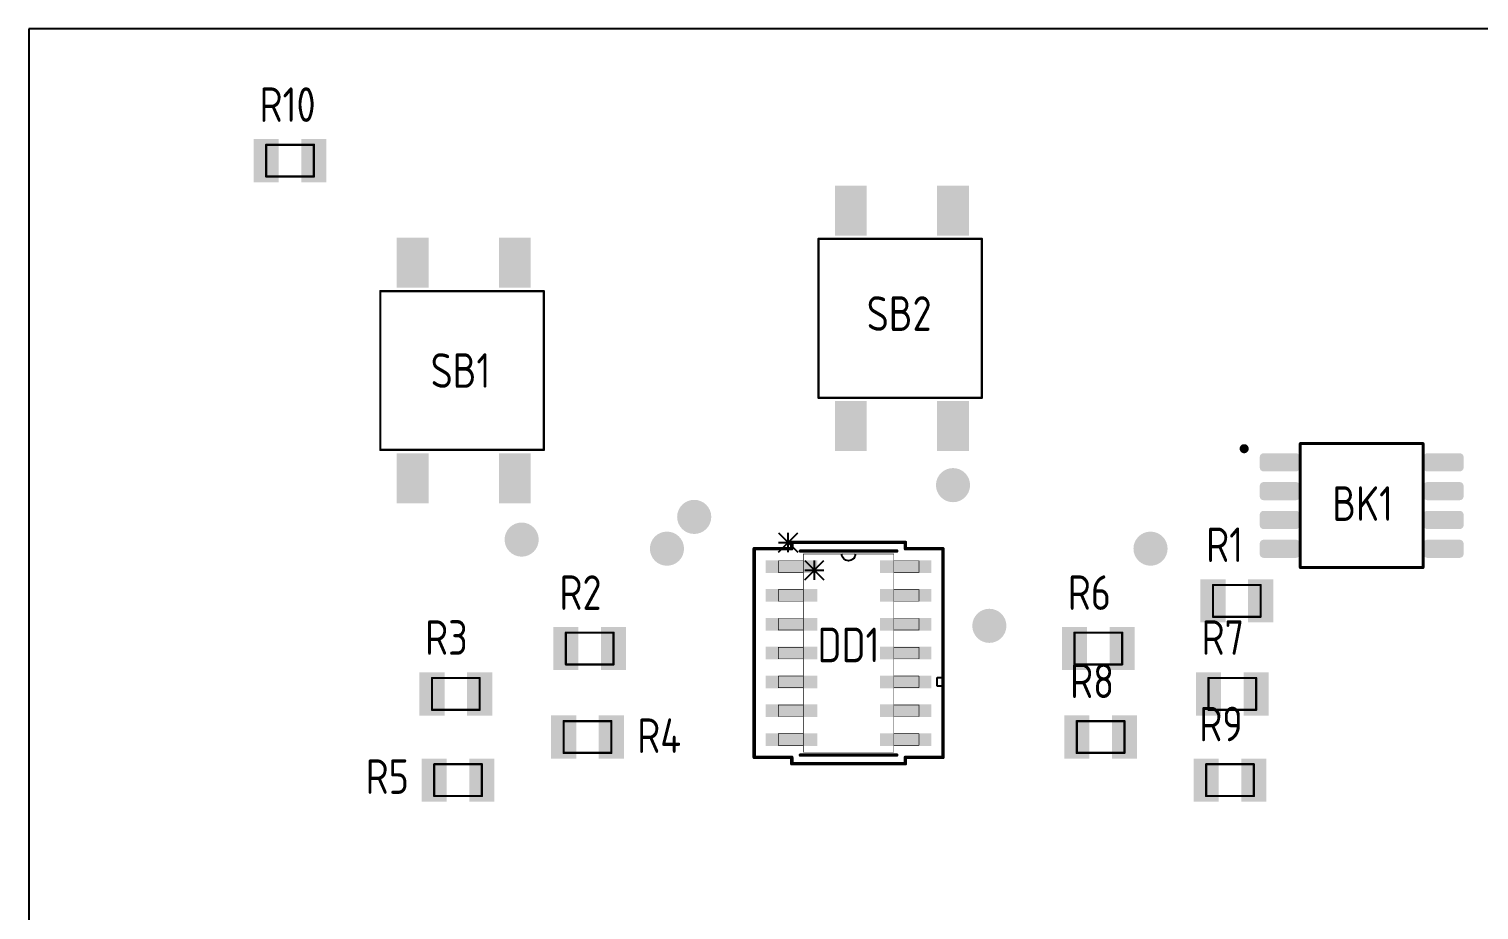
# Model space of a CAD drawing. Header units: millimetres. Extents: x 24 to 181, y 24 to 222.
# Drawn here: x 25 to 88.9, y 62.5 to 101.3 of the extents above; entities that cross this region are included whole.
import ezdxf

# ---------------------------------------------------------------- set-up
doc = ezdxf.new("R2010")
doc.units = ezdxf.units.MM
for name, color, linetype in [('Mechanical15', 56, 'Continuous'), ('Mechanical2', 216, 'Continuous'), ('MultiLayer', 9, 'Continuous'), ('TopOverlay', 2, 'Continuous'), ('TopPaste', 8, 'Continuous'), ('TopSolder', 216, 'Continuous')]:
    doc.layers.add(name, color=color, linetype=linetype)
doc.styles.get("Standard").update_dxf_attribs({"font": '', "oblique": 15})
doc.styles.get('Standard').set_extended_font_data('GOST type A')

msp = doc.modelspace()

# ---------------------------------------------------------------- hatches: boundary and pattern name
at = {"layer": 'TopPaste'}
for points in [[(35, 96.35), (35.9, 96.35), (35.9, 94.65), (35, 94.65)], [(37.1, 96.35), (38, 96.35), (38, 94.65), (37.1, 94.65)], [(60.6, 92.3), (60.6, 94.3), (61.8, 94.3), (61.8, 92.3)], [(65.1, 92.3), (65.1, 94.3), (66.3, 94.3), (66.3, 92.3)], [(41.3, 90), (41.3, 92), (42.5, 92), (42.5, 90)], [(45.8, 90), (45.8, 92), (47, 92), (47, 90)], [(60.6, 82.8), (60.6, 84.8), (61.8, 84.8), (61.8, 82.8)], [(65.1, 82.8), (65.1, 84.8), (66.3, 84.8), (66.3, 82.8)], [(41.3, 80.5), (41.3, 82.5), (42.5, 82.5), (42.5, 80.5)], [(45.8, 80.5), (45.8, 82.5), (47, 82.5), (47, 80.5)], [(57.451, 77.889), (59.721, 77.889), (59.721, 77.331), (57.451, 77.331)], [(62.479, 77.889), (64.749, 77.889), (64.749, 77.331), (62.479, 77.331)], [(76.7, 76.95), (77.6, 76.95), (77.6, 75.25), (76.7, 75.25)], [(78.8, 76.95), (79.7, 76.95), (79.7, 75.25), (78.8, 75.25)], [(57.451, 76.619), (59.721, 76.619), (59.721, 76.061), (57.451, 76.061)], [(62.479, 76.619), (64.749, 76.619), (64.749, 76.061), (62.479, 76.061)], [(48.2, 74.85), (49.1, 74.85), (49.1, 73.15), (48.2, 73.15)], [(50.3, 74.85), (51.2, 74.85), (51.2, 73.15), (50.3, 73.15)], [(57.451, 75.349), (59.721, 75.349), (59.721, 74.791), (57.451, 74.791)], [(62.479, 75.349), (64.749, 75.349), (64.749, 74.791), (62.479, 74.791)], [(71.5, 73.15), (70.6, 73.15), (70.6, 74.85), (71.5, 74.85)], [(73.6, 73.15), (72.7, 73.15), (72.7, 74.85), (73.6, 74.85)], [(57.451, 74.079), (59.721, 74.079), (59.721, 73.521), (57.451, 73.521)], [(62.479, 74.079), (64.749, 74.079), (64.749, 73.521), (62.479, 73.521)], [(42.3, 72.85), (43.2, 72.85), (43.2, 71.15), (42.3, 71.15)], [(44.4, 72.85), (45.3, 72.85), (45.3, 71.15), (44.4, 71.15)], [(77.4, 71.15), (76.5, 71.15), (76.5, 72.85), (77.4, 72.85)], [(79.5, 71.15), (78.6, 71.15), (78.6, 72.85), (79.5, 72.85)], [(57.451, 72.809), (59.721, 72.809), (59.721, 72.251), (57.451, 72.251)], [(62.479, 72.809), (64.749, 72.809), (64.749, 72.251), (62.479, 72.251)], [(57.451, 71.539), (59.721, 71.539), (59.721, 70.981), (57.451, 70.981)], [(62.479, 71.539), (64.749, 71.539), (64.749, 70.981), (62.479, 70.981)], [(48.1, 70.95), (49, 70.95), (49, 69.25), (48.1, 69.25)], [(50.2, 70.95), (51.1, 70.95), (51.1, 69.25), (50.2, 69.25)], [(71.6, 69.25), (70.7, 69.25), (70.7, 70.95), (71.6, 70.95)], [(73.7, 69.25), (72.8, 69.25), (72.8, 70.95), (73.7, 70.95)], [(57.451, 70.269), (59.721, 70.269), (59.721, 69.711), (57.451, 69.711)], [(62.479, 70.269), (64.749, 70.269), (64.749, 69.711), (62.479, 69.711)], [(42.4, 69.05), (43.3, 69.05), (43.3, 67.35), (42.4, 67.35)], [(44.5, 69.05), (45.4, 69.05), (45.4, 67.35), (44.5, 67.35)], [(77.3, 67.35), (76.4, 67.35), (76.4, 69.05), (77.3, 69.05)], [(79.4, 67.35), (78.5, 67.35), (78.5, 69.05), (79.4, 69.05)]]:
    msp.add_hatch(color=8, dxfattribs=at).paths.add_polyline_path(points)
h = msp.add_hatch(color=8, dxfattribs=at)
edge = h.paths.add_edge_path()
edge.add_arc((79.385, 82.43), 0.075, 90, 180)
edge.add_line((79.31, 82.43), (79.31, 81.98))
edge.add_arc((79.385, 81.98), 0.075, 180, 270)
edge.add_line((79.385, 81.905), (80.805, 81.905))
edge.add_arc((80.805, 81.98), 0.075, 270, 360)
edge.add_line((80.88, 81.98), (80.88, 82.43))
edge.add_arc((80.805, 82.43), 0.075, 0, 90)
edge.add_line((80.805, 82.505), (79.385, 82.505))
h = msp.add_hatch(color=8, dxfattribs=at)
edge = h.paths.add_edge_path()
edge.add_arc((86.595, 82.43), 0.075, 90, 180)
edge.add_line((86.52, 82.43), (86.52, 81.98))
edge.add_arc((86.595, 81.98), 0.075, 180, 270)
edge.add_line((86.595, 81.905), (88.015, 81.905))
edge.add_arc((88.015, 81.98), 0.075, 270, 360)
edge.add_line((88.09, 81.98), (88.09, 82.43))
edge.add_arc((88.015, 82.43), 0.075, 0, 90)
edge.add_line((88.015, 82.505), (86.595, 82.505))
h = msp.add_hatch(color=8, dxfattribs=at)
edge = h.paths.add_edge_path()
edge.add_arc((79.385, 81.16), 0.075, 90, 180)
edge.add_line((79.31, 81.16), (79.31, 80.71))
edge.add_arc((79.385, 80.71), 0.075, 180, 270)
edge.add_line((79.385, 80.635), (80.805, 80.635))
edge.add_arc((80.805, 80.71), 0.075, 270, 360)
edge.add_line((80.88, 80.71), (80.88, 81.16))
edge.add_arc((80.805, 81.16), 0.075, 0, 90)
edge.add_line((80.805, 81.235), (79.385, 81.235))
h = msp.add_hatch(color=8, dxfattribs=at)
edge = h.paths.add_edge_path()
edge.add_arc((86.595, 81.16), 0.075, 90, 180)
edge.add_line((86.52, 81.16), (86.52, 80.71))
edge.add_arc((86.595, 80.71), 0.075, 180, 270)
edge.add_line((86.595, 80.635), (88.015, 80.635))
edge.add_arc((88.015, 80.71), 0.075, 270, 360)
edge.add_line((88.09, 80.71), (88.09, 81.16))
edge.add_arc((88.015, 81.16), 0.075, 0, 90)
edge.add_line((88.015, 81.235), (86.595, 81.235))
h = msp.add_hatch(color=8, dxfattribs=at)
edge = h.paths.add_edge_path()
edge.add_arc((79.385, 79.89), 0.075, 90, 180)
edge.add_line((79.31, 79.89), (79.31, 79.44))
edge.add_arc((79.385, 79.44), 0.075, 180, 270)
edge.add_line((79.385, 79.365), (80.805, 79.365))
edge.add_arc((80.805, 79.44), 0.075, 270, 360)
edge.add_line((80.88, 79.44), (80.88, 79.89))
edge.add_arc((80.805, 79.89), 0.075, 0, 90)
edge.add_line((80.805, 79.965), (79.385, 79.965))
h = msp.add_hatch(color=8, dxfattribs=at)
edge = h.paths.add_edge_path()
edge.add_arc((86.595, 79.89), 0.075, 90, 180)
edge.add_line((86.52, 79.89), (86.52, 79.44))
edge.add_arc((86.595, 79.44), 0.075, 180, 270)
edge.add_line((86.595, 79.365), (88.015, 79.365))
edge.add_arc((88.015, 79.44), 0.075, 270, 360)
edge.add_line((88.09, 79.44), (88.09, 79.89))
edge.add_arc((88.015, 79.89), 0.075, 0, 90)
edge.add_line((88.015, 79.965), (86.595, 79.965))
h = msp.add_hatch(color=8, dxfattribs=at)
edge = h.paths.add_edge_path()
edge.add_arc((79.385, 78.62), 0.075, 90, 180)
edge.add_line((79.31, 78.62), (79.31, 78.17))
edge.add_arc((79.385, 78.17), 0.075, 180, 270)
edge.add_line((79.385, 78.095), (80.805, 78.095))
edge.add_arc((80.805, 78.17), 0.075, 270, 360)
edge.add_line((80.88, 78.17), (80.88, 78.62))
edge.add_arc((80.805, 78.62), 0.075, 0, 90)
edge.add_line((80.805, 78.695), (79.385, 78.695))
h = msp.add_hatch(color=8, dxfattribs=at)
edge = h.paths.add_edge_path()
edge.add_arc((86.595, 78.62), 0.075, 90, 180)
edge.add_line((86.52, 78.62), (86.52, 78.17))
edge.add_arc((86.595, 78.17), 0.075, 180, 270)
edge.add_line((86.595, 78.095), (88.015, 78.095))
edge.add_arc((88.015, 78.17), 0.075, 270, 360)
edge.add_line((88.09, 78.17), (88.09, 78.62))
edge.add_arc((88.015, 78.62), 0.075, 0, 90)
edge.add_line((88.015, 78.695), (86.595, 78.695))
at = {"layer": 'TopSolder'}
for points in [[(34.898, 96.452), (36.002, 96.452), (36.002, 94.548), (34.898, 94.548)], [(36.998, 96.452), (38.102, 96.452), (38.102, 94.548), (36.998, 94.548)], [(60.498, 92.198), (60.498, 94.402), (61.902, 94.402), (61.902, 92.198)], [(64.998, 92.198), (64.998, 94.402), (66.402, 94.402), (66.402, 92.198)], [(41.198, 89.898), (41.198, 92.102), (42.602, 92.102), (42.602, 89.898)], [(45.698, 89.898), (45.698, 92.102), (47.102, 92.102), (47.102, 89.898)], [(60.498, 82.698), (60.498, 84.902), (61.902, 84.902), (61.902, 82.698)], [(64.998, 82.698), (64.998, 84.902), (66.402, 84.902), (66.402, 82.698)], [(41.198, 80.398), (41.198, 82.602), (42.602, 82.602), (42.602, 80.398)], [(45.698, 80.398), (45.698, 82.602), (47.102, 82.602), (47.102, 80.398)], [(57.451, 77.889), (59.721, 77.889), (59.721, 77.331), (57.451, 77.331)], [(62.479, 77.889), (64.749, 77.889), (64.749, 77.331), (62.479, 77.331)], [(76.598, 77.052), (77.702, 77.052), (77.702, 75.148), (76.598, 75.148)], [(78.698, 77.052), (79.802, 77.052), (79.802, 75.148), (78.698, 75.148)], [(57.451, 76.619), (59.721, 76.619), (59.721, 76.061), (57.451, 76.061)], [(62.479, 76.619), (64.749, 76.619), (64.749, 76.061), (62.479, 76.061)], [(48.098, 74.952), (49.202, 74.952), (49.202, 73.048), (48.098, 73.048)], [(50.198, 74.952), (51.302, 74.952), (51.302, 73.048), (50.198, 73.048)], [(57.451, 75.349), (59.721, 75.349), (59.721, 74.791), (57.451, 74.791)], [(62.479, 75.349), (64.749, 75.349), (64.749, 74.791), (62.479, 74.791)], [(71.602, 73.048), (70.498, 73.048), (70.498, 74.952), (71.602, 74.952)], [(73.702, 73.048), (72.598, 73.048), (72.598, 74.952), (73.702, 74.952)], [(57.451, 74.079), (59.721, 74.079), (59.721, 73.521), (57.451, 73.521)], [(62.479, 74.079), (64.749, 74.079), (64.749, 73.521), (62.479, 73.521)], [(42.198, 72.952), (43.302, 72.952), (43.302, 71.048), (42.198, 71.048)], [(44.298, 72.952), (45.402, 72.952), (45.402, 71.048), (44.298, 71.048)], [(77.502, 71.048), (76.398, 71.048), (76.398, 72.952), (77.502, 72.952)], [(79.602, 71.048), (78.498, 71.048), (78.498, 72.952), (79.602, 72.952)], [(57.451, 72.809), (59.721, 72.809), (59.721, 72.251), (57.451, 72.251)], [(62.479, 72.809), (64.749, 72.809), (64.749, 72.251), (62.479, 72.251)], [(57.451, 71.539), (59.721, 71.539), (59.721, 70.981), (57.451, 70.981)], [(62.479, 71.539), (64.749, 71.539), (64.749, 70.981), (62.479, 70.981)], [(47.998, 71.052), (49.102, 71.052), (49.102, 69.148), (47.998, 69.148)], [(50.098, 71.052), (51.202, 71.052), (51.202, 69.148), (50.098, 69.148)], [(71.702, 69.148), (70.598, 69.148), (70.598, 71.052), (71.702, 71.052)], [(73.802, 69.148), (72.698, 69.148), (72.698, 71.052), (73.802, 71.052)], [(57.451, 70.269), (59.721, 70.269), (59.721, 69.711), (57.451, 69.711)], [(62.479, 70.269), (64.749, 70.269), (64.749, 69.711), (62.479, 69.711)], [(42.298, 69.152), (43.402, 69.152), (43.402, 67.248), (42.298, 67.248)], [(44.398, 69.152), (45.502, 69.152), (45.502, 67.248), (44.398, 67.248)], [(77.402, 67.248), (76.298, 67.248), (76.298, 69.152), (77.402, 69.152)], [(79.502, 67.248), (78.398, 67.248), (78.398, 69.152), (79.502, 69.152)]]:
    msp.add_hatch(color=216, dxfattribs=at).paths.add_polyline_path(points)
h = msp.add_hatch(color=216, dxfattribs=at)
edge = h.paths.add_edge_path()
edge.add_arc((79.385, 82.43), 0.177, 90, 180)
edge.add_line((79.208, 82.43), (79.208, 81.98))
edge.add_arc((79.385, 81.98), 0.177, 180, 270)
edge.add_line((79.385, 81.803), (80.805, 81.803))
edge.add_arc((80.805, 81.98), 0.177, 270, 360)
edge.add_line((80.982, 81.98), (80.982, 82.43))
edge.add_arc((80.805, 82.43), 0.177, 0, 90)
edge.add_line((80.805, 82.607), (79.385, 82.607))
h = msp.add_hatch(color=216, dxfattribs=at)
edge = h.paths.add_edge_path()
edge.add_arc((86.595, 82.43), 0.177, 90, 180)
edge.add_line((86.418, 82.43), (86.418, 81.98))
edge.add_arc((86.595, 81.98), 0.177, 180, 270)
edge.add_line((86.595, 81.803), (88.015, 81.803))
edge.add_arc((88.015, 81.98), 0.177, 270, 360)
edge.add_line((88.192, 81.98), (88.192, 82.43))
edge.add_arc((88.015, 82.43), 0.177, 0, 90)
edge.add_line((88.015, 82.607), (86.595, 82.607))
h = msp.add_hatch(color=216, dxfattribs=at)
edge = h.paths.add_edge_path()
edge.add_arc((65.7, 81.2), 0.752, 0, 360)
h = msp.add_hatch(color=216, dxfattribs=at)
edge = h.paths.add_edge_path()
edge.add_arc((79.385, 81.16), 0.177, 90, 180)
edge.add_line((79.208, 81.16), (79.208, 80.71))
edge.add_arc((79.385, 80.71), 0.177, 180, 270)
edge.add_line((79.385, 80.533), (80.805, 80.533))
edge.add_arc((80.805, 80.71), 0.177, 270, 360)
edge.add_line((80.982, 80.71), (80.982, 81.16))
edge.add_arc((80.805, 81.16), 0.177, 0, 90)
edge.add_line((80.805, 81.337), (79.385, 81.337))
h = msp.add_hatch(color=216, dxfattribs=at)
edge = h.paths.add_edge_path()
edge.add_arc((86.595, 81.16), 0.177, 90, 180)
edge.add_line((86.418, 81.16), (86.418, 80.71))
edge.add_arc((86.595, 80.71), 0.177, 180, 270)
edge.add_line((86.595, 80.533), (88.015, 80.533))
edge.add_arc((88.015, 80.71), 0.177, 270, 360)
edge.add_line((88.192, 80.71), (88.192, 81.16))
edge.add_arc((88.015, 81.16), 0.177, 0, 90)
edge.add_line((88.015, 81.337), (86.595, 81.337))
h = msp.add_hatch(color=216, dxfattribs=at)
edge = h.paths.add_edge_path()
edge.add_arc((54.3, 79.8), 0.752, 0, 360)
h = msp.add_hatch(color=216, dxfattribs=at)
edge = h.paths.add_edge_path()
edge.add_arc((79.385, 79.89), 0.177, 90, 180)
edge.add_line((79.208, 79.89), (79.208, 79.44))
edge.add_arc((79.385, 79.44), 0.177, 180, 270)
edge.add_line((79.385, 79.263), (80.805, 79.263))
edge.add_arc((80.805, 79.44), 0.177, 270, 360)
edge.add_line((80.982, 79.44), (80.982, 79.89))
edge.add_arc((80.805, 79.89), 0.177, 0, 90)
edge.add_line((80.805, 80.067), (79.385, 80.067))
h = msp.add_hatch(color=216, dxfattribs=at)
edge = h.paths.add_edge_path()
edge.add_arc((86.595, 79.89), 0.177, 90, 180)
edge.add_line((86.418, 79.89), (86.418, 79.44))
edge.add_arc((86.595, 79.44), 0.177, 180, 270)
edge.add_line((86.595, 79.263), (88.015, 79.263))
edge.add_arc((88.015, 79.44), 0.177, 270, 360)
edge.add_line((88.192, 79.44), (88.192, 79.89))
edge.add_arc((88.015, 79.89), 0.177, 0, 90)
edge.add_line((88.015, 80.067), (86.595, 80.067))
h = msp.add_hatch(color=216, dxfattribs=at)
edge = h.paths.add_edge_path()
edge.add_arc((46.7, 78.8), 0.752, 0, 360)
h = msp.add_hatch(color=216, dxfattribs=at)
edge = h.paths.add_edge_path()
edge.add_arc((53.1, 78.4), 0.752, 0, 360)
h = msp.add_hatch(color=216, dxfattribs=at)
edge = h.paths.add_edge_path()
edge.add_arc((74.4, 78.4), 0.752, 0, 360)
h = msp.add_hatch(color=216, dxfattribs=at)
edge = h.paths.add_edge_path()
edge.add_arc((79.385, 78.62), 0.177, 90, 180)
edge.add_line((79.208, 78.62), (79.208, 78.17))
edge.add_arc((79.385, 78.17), 0.177, 180, 270)
edge.add_line((79.385, 77.993), (80.805, 77.993))
edge.add_arc((80.805, 78.17), 0.177, 270, 360)
edge.add_line((80.982, 78.17), (80.982, 78.62))
edge.add_arc((80.805, 78.62), 0.177, 0, 90)
edge.add_line((80.805, 78.797), (79.385, 78.797))
h = msp.add_hatch(color=216, dxfattribs=at)
edge = h.paths.add_edge_path()
edge.add_arc((86.595, 78.62), 0.177, 90, 180)
edge.add_line((86.418, 78.62), (86.418, 78.17))
edge.add_arc((86.595, 78.17), 0.177, 180, 270)
edge.add_line((86.595, 77.993), (88.015, 77.993))
edge.add_arc((88.015, 78.17), 0.177, 270, 360)
edge.add_line((88.192, 78.17), (88.192, 78.62))
edge.add_arc((88.015, 78.62), 0.177, 0, 90)
edge.add_line((88.015, 78.797), (86.595, 78.797))
h = msp.add_hatch(color=216, dxfattribs=at)
edge = h.paths.add_edge_path()
edge.add_arc((67.3, 75), 0.752, 0, 360)

# ---------------------------------------------------------------- linework, layer by layer
at = {"layer": 'Mechanical15'}
for p, q in [((58.598, 78.397), (58.598, 78.677)), ((58.598, 78.677), (63.602, 78.677)), ((63.602, 78.677), (63.602, 78.397)), ((56.943, 69.203), (56.943, 78.397)), ((56.943, 78.397), (58.598, 78.397)), ((63.602, 78.397), (65.257, 78.397)), ((65.257, 78.397), (65.257, 69.203)), ((58.598, 69.203), (56.943, 69.203)), ((58.598, 68.923), (58.598, 69.203)), ((65.257, 69.203), (63.602, 69.203)), ((63.602, 69.203), (63.602, 68.923)), ((63.602, 68.923), (58.598, 68.923))]:
    msp.add_line(p, q, dxfattribs=at)
at = {"layer": 'Mechanical15', "const_width": 0.152}
for points in [[(58.598, 78.677), (63.602, 78.677)], [(58.598, 78.397), (58.598, 78.677)], [(63.602, 78.397), (63.602, 78.677)], [(56.943, 78.397), (58.598, 78.397)], [(56.943, 69.203), (56.943, 78.397)], [(63.602, 78.397), (65.257, 78.397)], [(65.257, 69.203), (65.257, 78.397)], [(56.943, 69.203), (58.598, 69.203)], [(58.598, 68.923), (58.598, 69.203)], [(58.598, 68.923), (63.602, 68.923)], [(63.602, 68.923), (63.602, 69.203)], [(63.602, 69.203), (65.257, 69.203)]]:
    msp.add_lwpolyline(points, dxfattribs=at)
at = {"layer": 'Mechanical15', "const_width": 0.0762}
for points in [[(58.56, 78.677, 1), (58.636, 78.677, 1)], [(58.56, 78.677, 1), (58.636, 78.677, 1)], [(63.564, 78.677, 1), (63.64, 78.677, 1)], [(63.564, 78.677, 1), (63.64, 78.677, 1)], [(56.905, 78.397, 1), (56.981, 78.397, 1)], [(56.905, 78.397, 1), (56.981, 78.397, 1)], [(58.56, 78.397, 1), (58.636, 78.397, 1)], [(58.56, 78.397, 1), (58.636, 78.397, 1)], [(63.564, 78.397, 1), (63.64, 78.397, 1)], [(63.564, 78.397, 1), (63.64, 78.397, 1)], [(65.219, 78.397, 1), (65.295, 78.397, 1)], [(65.219, 78.397, 1), (65.295, 78.397, 1)], [(56.905, 69.203, 1), (56.981, 69.203, 1)], [(56.905, 69.203, 1), (56.981, 69.203, 1)], [(58.56, 69.203, 1), (58.636, 69.203, 1)], [(58.56, 69.203, 1), (58.636, 69.203, 1)], [(58.56, 68.923, 1), (58.636, 68.923, 1)], [(58.56, 68.923, 1), (58.636, 68.923, 1)], [(63.564, 69.203, 1), (63.64, 69.203, 1)], [(63.564, 69.203, 1), (63.64, 69.203, 1)], [(63.564, 68.923, 1), (63.64, 68.923, 1)], [(63.564, 68.923, 1), (63.64, 68.923, 1)], [(65.219, 69.203, 1), (65.295, 69.203, 1)], [(65.219, 69.203, 1), (65.295, 69.203, 1)]]:
    msp.add_lwpolyline(points, format="xyb", close=True, dxfattribs=at)
at = {"layer": 'Mechanical2'}
for p, q in [((59.17, 77.881), (60.016, 77.034)), ((59.17, 77.034), (60.016, 77.881)), ((59.17, 77.457), (60.016, 77.457)), ((59.593, 77.034), (59.593, 77.881))]:
    msp.add_line(p, q, dxfattribs=at)
for points, const_width in [([(35.45, 94.8), (35.45, 96.2)], 0.1), ([(35.45, 96.2), (37.55, 96.2)], 0.1), ([(37.55, 94.8), (37.55, 96.2)], 0.1), ([(35.45, 94.8), (37.55, 94.8)], 0.1), ([(59.775, 85.35), (59.775, 92.05)], 0.1), ([(59.775, 92.05), (66.975, 92.05)], 0.1), ([(66.975, 85.05), (66.975, 92.05)], 0.1), ([(40.475, 83.05), (40.475, 89.75)], 0.1), ([(40.475, 89.75), (47.675, 89.75)], 0.1), ([(47.675, 82.75), (47.675, 89.75)], 0.1), ([(59.775, 85.05), (59.775, 85.35)], 0.1), ([(59.775, 85.05), (66.975, 85.05)], 0.1), ([(40.475, 82.75), (40.475, 83.05)], 0.1), ([(80.995, 77.57), (80.995, 83.03)], 0.127), ([(80.995, 83.03), (86.405, 83.03)], 0.127), ([(86.405, 77.57), (86.405, 83.03)], 0.127), ([(40.475, 82.75), (47.675, 82.75)], 0.1), ([(59.106, 78.169), (63.094, 78.169)], 0.0254), ([(59.106, 69.431), (59.106, 78.169)], 0.0254), ([(63.094, 69.431), (63.094, 78.169)], 0.0254), ([(58.001, 77.864), (59.106, 77.864)], 0.0254), ([(58.001, 77.356), (58.001, 77.864)], 0.0254), ([(58.001, 77.356), (59.106, 77.356)], 0.0254), ([(59.106, 77.356), (59.106, 77.864)], 0.0254), ([(63.094, 77.864), (64.199, 77.864)], 0.0254), ([(63.094, 77.356), (63.094, 77.864)], 0.0254), ([(63.094, 77.356), (64.199, 77.356)], 0.0254), ([(64.199, 77.356), (64.199, 77.864)], 0.0254), ([(80.995, 77.57), (86.405, 77.57)], 0.127), ([(77.15, 75.4), (77.15, 76.8)], 0.1), ([(77.15, 76.8), (79.25, 76.8)], 0.1), ([(79.25, 75.4), (79.25, 76.8)], 0.1), ([(58.001, 76.594), (59.106, 76.594)], 0.0254), ([(58.001, 76.086), (58.001, 76.594)], 0.0254), ([(58.001, 76.086), (59.106, 76.086)], 0.0254), ([(59.106, 76.086), (59.106, 76.594)], 0.0254), ([(63.094, 76.594), (64.199, 76.594)], 0.0254), ([(63.094, 76.086), (63.094, 76.594)], 0.0254), ([(63.094, 76.086), (64.199, 76.086)], 0.0254), ([(64.199, 76.086), (64.199, 76.594)], 0.0254), ([(77.15, 75.4), (79.25, 75.4)], 0.1), ([(48.65, 73.3), (48.65, 74.7)], 0.1), ([(48.65, 74.7), (50.75, 74.7)], 0.1), ([(50.75, 73.3), (50.75, 74.7)], 0.1), ([(58.001, 75.324), (59.106, 75.324)], 0.0254), ([(58.001, 74.816), (58.001, 75.324)], 0.0254), ([(58.001, 74.816), (59.106, 74.816)], 0.0254), ([(59.106, 74.816), (59.106, 75.324)], 0.0254), ([(63.094, 75.324), (64.199, 75.324)], 0.0254), ([(63.094, 74.816), (63.094, 75.324)], 0.0254), ([(63.094, 74.816), (64.199, 74.816)], 0.0254), ([(64.199, 74.816), (64.199, 75.324)], 0.0254), ([(71.05, 74.7), (73.15, 74.7)], 0.1), ([(71.05, 73.3), (71.05, 74.7)], 0.1), ([(73.15, 73.3), (73.15, 74.7)], 0.1), ([(58.001, 74.054), (59.106, 74.054)], 0.0254), ([(58.001, 73.546), (58.001, 74.054)], 0.0254), ([(58.001, 73.546), (59.106, 73.546)], 0.0254), ([(59.106, 73.546), (59.106, 74.054)], 0.0254), ([(63.094, 74.054), (64.199, 74.054)], 0.0254), ([(63.094, 73.546), (63.094, 74.054)], 0.0254), ([(63.094, 73.546), (64.199, 73.546)], 0.0254), ([(64.199, 73.546), (64.199, 74.054)], 0.0254), ([(48.65, 73.3), (50.75, 73.3)], 0.1), ([(71.05, 73.3), (73.15, 73.3)], 0.1), ([(42.75, 71.3), (42.75, 72.7)], 0.1), ([(42.75, 72.7), (44.85, 72.7)], 0.1), ([(44.85, 71.3), (44.85, 72.7)], 0.1), ([(58.001, 72.784), (59.106, 72.784)], 0.0254), ([(58.001, 72.276), (58.001, 72.784)], 0.0254), ([(58.001, 72.276), (59.106, 72.276)], 0.0254), ([(59.106, 72.276), (59.106, 72.784)], 0.0254), ([(63.094, 72.784), (64.199, 72.784)], 0.0254), ([(63.094, 72.276), (63.094, 72.784)], 0.0254), ([(63.094, 72.276), (64.199, 72.276)], 0.0254), ([(64.199, 72.276), (64.199, 72.784)], 0.0254), ([(76.95, 72.7), (79.05, 72.7)], 0.1), ([(76.95, 71.3), (76.95, 72.7)], 0.1), ([(79.05, 71.3), (79.05, 72.7)], 0.1), ([(42.75, 71.3), (44.85, 71.3)], 0.1), ([(58.001, 71.514), (59.106, 71.514)], 0.0254), ([(58.001, 71.006), (58.001, 71.514)], 0.0254), ([(58.001, 71.006), (59.106, 71.006)], 0.0254), ([(59.106, 71.006), (59.106, 71.514)], 0.0254), ([(63.094, 71.514), (64.199, 71.514)], 0.0254), ([(63.094, 71.006), (63.094, 71.514)], 0.0254), ([(63.094, 71.006), (64.199, 71.006)], 0.0254), ([(64.199, 71.006), (64.199, 71.514)], 0.0254), ([(76.95, 71.3), (79.05, 71.3)], 0.1), ([(48.55, 69.4), (48.55, 70.8)], 0.1), ([(48.55, 70.8), (50.65, 70.8)], 0.1), ([(50.65, 69.4), (50.65, 70.8)], 0.1), ([(58.001, 70.244), (59.106, 70.244)], 0.0254), ([(58.001, 69.736), (58.001, 70.244)], 0.0254), ([(59.106, 69.736), (59.106, 70.244)], 0.0254), ([(63.094, 70.244), (64.199, 70.244)], 0.0254), ([(63.094, 69.736), (63.094, 70.244)], 0.0254), ([(64.199, 69.736), (64.199, 70.244)], 0.0254), ([(71.15, 70.8), (73.25, 70.8)], 0.1), ([(71.15, 69.4), (71.15, 70.8)], 0.1), ([(73.25, 69.4), (73.25, 70.8)], 0.1), ([(58.001, 69.736), (59.106, 69.736)], 0.0254), ([(63.094, 69.736), (64.199, 69.736)], 0.0254), ([(48.55, 69.4), (50.65, 69.4)], 0.1), ([(59.106, 69.431), (63.094, 69.431)], 0.0254), ([(71.15, 69.4), (73.25, 69.4)], 0.1), ([(42.85, 67.5), (42.85, 68.9)], 0.1), ([(42.85, 68.9), (44.95, 68.9)], 0.1), ([(44.95, 67.5), (44.95, 68.9)], 0.1), ([(76.85, 68.9), (78.95, 68.9)], 0.1), ([(76.85, 67.5), (76.85, 68.9)], 0.1), ([(78.95, 67.5), (78.95, 68.9)], 0.1), ([(42.85, 67.5), (44.95, 67.5)], 0.1), ([(76.85, 67.5), (78.95, 67.5)], 0.1)]:
    msp.add_lwpolyline(points, dxfattribs=dict(at, const_width=const_width))
for points, const_width in [([(35.425, 96.2, 1), (35.475, 96.2, 1)], 0.05), ([(35.425, 96.2, 1), (35.475, 96.2, 1)], 0.05), ([(37.525, 96.2, 1), (37.575, 96.2, 1)], 0.05), ([(37.525, 96.2, 1), (37.575, 96.2, 1)], 0.05), ([(35.425, 94.8, 1), (35.475, 94.8, 1)], 0.05), ([(35.425, 94.8, 1), (35.475, 94.8, 1)], 0.05), ([(37.525, 94.8, 1), (37.575, 94.8, 1)], 0.05), ([(37.525, 94.8, 1), (37.575, 94.8, 1)], 0.05), ([(59.75, 92.05, 1), (59.8, 92.05, 1)], 0.05), ([(59.75, 92.05, 1), (59.8, 92.05, 1)], 0.05), ([(66.95, 92.05, 1), (67, 92.05, 1)], 0.05), ([(66.95, 92.05, 1), (67, 92.05, 1)], 0.05), ([(40.45, 89.75, 1), (40.5, 89.75, 1)], 0.05), ([(40.45, 89.75, 1), (40.5, 89.75, 1)], 0.05), ([(47.65, 89.75, 1), (47.7, 89.75, 1)], 0.05), ([(47.65, 89.75, 1), (47.7, 89.75, 1)], 0.05), ([(59.75, 85.35, 1), (59.8, 85.35, 1)], 0.05), ([(59.75, 85.35, 1), (59.8, 85.35, 1)], 0.05), ([(59.75, 85.05, 1), (59.8, 85.05, 1)], 0.05), ([(59.75, 85.05, 1), (59.8, 85.05, 1)], 0.05), ([(66.95, 85.05, 1), (67, 85.05, 1)], 0.05), ([(66.95, 85.05, 1), (67, 85.05, 1)], 0.05), ([(40.45, 83.05, 1), (40.5, 83.05, 1)], 0.05), ([(40.45, 83.05, 1), (40.5, 83.05, 1)], 0.05), ([(80.963, 83.03, 1), (81.027, 83.03, 1)], 0.0635), ([(80.963, 83.03, 1), (81.027, 83.03, 1)], 0.0635), ([(86.373, 83.03, 1), (86.437, 83.03, 1)], 0.0635), ([(86.373, 83.03, 1), (86.437, 83.03, 1)], 0.0635), ([(40.45, 82.75, 1), (40.5, 82.75, 1)], 0.05), ([(40.45, 82.75, 1), (40.5, 82.75, 1)], 0.05), ([(47.65, 82.75, 1), (47.7, 82.75, 1)], 0.05), ([(47.65, 82.75, 1), (47.7, 82.75, 1)], 0.05), ([(78.625, 82.805, 1), (78.425, 82.805, 1)], 0.2), ([(78.375, 82.805, 1), (78.475, 82.805, 1)], 0.1), ([(78.575, 82.805, 1), (78.675, 82.805, 1)], 0.1), ([(59.1, 78.169, 1), (59.112, 78.169, 1)], 0.0127), ([(59.1, 78.169, 1), (59.112, 78.169, 1)], 0.0127), ([(63.088, 78.169, 1), (63.1, 78.169, 1)], 0.0127), ([(63.088, 78.169, 1), (63.1, 78.169, 1)], 0.0127), ([(57.995, 77.864, 1), (58.008, 77.864, 1)], 0.0127), ([(57.995, 77.864, 1), (58.008, 77.864, 1)], 0.0127), ([(57.995, 77.356, 1), (58.008, 77.356, 1)], 0.0127), ([(57.995, 77.356, 1), (58.008, 77.356, 1)], 0.0127), ([(59.1, 77.864, 1), (59.112, 77.864, 1)], 0.0127), ([(59.1, 77.864, 1), (59.112, 77.864, 1)], 0.0127), ([(59.1, 77.356, 1), (59.112, 77.356, 1)], 0.0127), ([(59.1, 77.356, 1), (59.112, 77.356, 1)], 0.0127), ([(63.088, 77.864, 1), (63.1, 77.864, 1)], 0.0127), ([(63.088, 77.864, 1), (63.1, 77.864, 1)], 0.0127), ([(63.088, 77.356, 1), (63.1, 77.356, 1)], 0.0127), ([(63.088, 77.356, 1), (63.1, 77.356, 1)], 0.0127), ([(64.192, 77.864, 1), (64.205, 77.864, 1)], 0.0127), ([(64.192, 77.864, 1), (64.205, 77.864, 1)], 0.0127), ([(64.192, 77.356, 1), (64.205, 77.356, 1)], 0.0127), ([(64.192, 77.356, 1), (64.205, 77.356, 1)], 0.0127), ([(80.963, 77.57, 1), (81.027, 77.57, 1)], 0.0635), ([(80.963, 77.57, 1), (81.027, 77.57, 1)], 0.0635), ([(86.373, 77.57, 1), (86.437, 77.57, 1)], 0.0635), ([(86.373, 77.57, 1), (86.437, 77.57, 1)], 0.0635), ([(77.125, 76.8, 1), (77.175, 76.8, 1)], 0.05), ([(77.125, 76.8, 1), (77.175, 76.8, 1)], 0.05), ([(79.225, 76.8, 1), (79.275, 76.8, 1)], 0.05), ([(79.225, 76.8, 1), (79.275, 76.8, 1)], 0.05), ([(57.995, 76.594, 1), (58.008, 76.594, 1)], 0.0127), ([(57.995, 76.594, 1), (58.008, 76.594, 1)], 0.0127), ([(57.995, 76.086, 1), (58.008, 76.086, 1)], 0.0127), ([(57.995, 76.086, 1), (58.008, 76.086, 1)], 0.0127), ([(59.1, 76.594, 1), (59.112, 76.594, 1)], 0.0127), ([(59.1, 76.594, 1), (59.112, 76.594, 1)], 0.0127), ([(59.1, 76.086, 1), (59.112, 76.086, 1)], 0.0127), ([(59.1, 76.086, 1), (59.112, 76.086, 1)], 0.0127), ([(63.088, 76.594, 1), (63.1, 76.594, 1)], 0.0127), ([(63.088, 76.594, 1), (63.1, 76.594, 1)], 0.0127), ([(63.088, 76.086, 1), (63.1, 76.086, 1)], 0.0127), ([(63.088, 76.086, 1), (63.1, 76.086, 1)], 0.0127), ([(64.192, 76.594, 1), (64.205, 76.594, 1)], 0.0127), ([(64.192, 76.594, 1), (64.205, 76.594, 1)], 0.0127), ([(64.192, 76.086, 1), (64.205, 76.086, 1)], 0.0127), ([(64.192, 76.086, 1), (64.205, 76.086, 1)], 0.0127), ([(77.125, 75.4, 1), (77.175, 75.4, 1)], 0.05), ([(77.125, 75.4, 1), (77.175, 75.4, 1)], 0.05), ([(79.225, 75.4, 1), (79.275, 75.4, 1)], 0.05), ([(79.225, 75.4, 1), (79.275, 75.4, 1)], 0.05), ([(48.625, 74.7, 1), (48.675, 74.7, 1)], 0.05), ([(48.625, 74.7, 1), (48.675, 74.7, 1)], 0.05), ([(50.725, 74.7, 1), (50.775, 74.7, 1)], 0.05), ([(50.725, 74.7, 1), (50.775, 74.7, 1)], 0.05), ([(57.995, 75.324, 1), (58.008, 75.324, 1)], 0.0127), ([(57.995, 75.324, 1), (58.008, 75.324, 1)], 0.0127), ([(57.995, 74.816, 1), (58.008, 74.816, 1)], 0.0127), ([(57.995, 74.816, 1), (58.008, 74.816, 1)], 0.0127), ([(59.1, 75.324, 1), (59.112, 75.324, 1)], 0.0127), ([(59.1, 75.324, 1), (59.112, 75.324, 1)], 0.0127), ([(59.1, 74.816, 1), (59.112, 74.816, 1)], 0.0127), ([(59.1, 74.816, 1), (59.112, 74.816, 1)], 0.0127), ([(63.088, 75.324, 1), (63.1, 75.324, 1)], 0.0127), ([(63.088, 75.324, 1), (63.1, 75.324, 1)], 0.0127), ([(63.088, 74.816, 1), (63.1, 74.816, 1)], 0.0127), ([(63.088, 74.816, 1), (63.1, 74.816, 1)], 0.0127), ([(64.192, 75.324, 1), (64.205, 75.324, 1)], 0.0127), ([(64.192, 75.324, 1), (64.205, 75.324, 1)], 0.0127), ([(64.192, 74.816, 1), (64.205, 74.816, 1)], 0.0127), ([(64.192, 74.816, 1), (64.205, 74.816, 1)], 0.0127), ([(71.025, 74.7, 1), (71.075, 74.7, 1)], 0.05), ([(71.025, 74.7, 1), (71.075, 74.7, 1)], 0.05), ([(73.125, 74.7, 1), (73.175, 74.7, 1)], 0.05), ([(73.125, 74.7, 1), (73.175, 74.7, 1)], 0.05), ([(57.995, 74.054, 1), (58.008, 74.054, 1)], 0.0127), ([(57.995, 74.054, 1), (58.008, 74.054, 1)], 0.0127), ([(57.995, 73.546, 1), (58.008, 73.546, 1)], 0.0127), ([(57.995, 73.546, 1), (58.008, 73.546, 1)], 0.0127), ([(59.1, 74.054, 1), (59.112, 74.054, 1)], 0.0127), ([(59.1, 74.054, 1), (59.112, 74.054, 1)], 0.0127), ([(59.1, 73.546, 1), (59.112, 73.546, 1)], 0.0127), ([(59.1, 73.546, 1), (59.112, 73.546, 1)], 0.0127), ([(63.088, 74.054, 1), (63.1, 74.054, 1)], 0.0127), ([(63.088, 74.054, 1), (63.1, 74.054, 1)], 0.0127), ([(63.088, 73.546, 1), (63.1, 73.546, 1)], 0.0127), ([(63.088, 73.546, 1), (63.1, 73.546, 1)], 0.0127), ([(64.192, 74.054, 1), (64.205, 74.054, 1)], 0.0127), ([(64.192, 74.054, 1), (64.205, 74.054, 1)], 0.0127), ([(64.192, 73.546, 1), (64.205, 73.546, 1)], 0.0127), ([(64.192, 73.546, 1), (64.205, 73.546, 1)], 0.0127), ([(48.625, 73.3, 1), (48.675, 73.3, 1)], 0.05), ([(48.625, 73.3, 1), (48.675, 73.3, 1)], 0.05), ([(50.725, 73.3, 1), (50.775, 73.3, 1)], 0.05), ([(50.725, 73.3, 1), (50.775, 73.3, 1)], 0.05), ([(71.025, 73.3, 1), (71.075, 73.3, 1)], 0.05), ([(71.025, 73.3, 1), (71.075, 73.3, 1)], 0.05), ([(73.125, 73.3, 1), (73.175, 73.3, 1)], 0.05), ([(73.125, 73.3, 1), (73.175, 73.3, 1)], 0.05), ([(42.725, 72.7, 1), (42.775, 72.7, 1)], 0.05), ([(42.725, 72.7, 1), (42.775, 72.7, 1)], 0.05), ([(44.825, 72.7, 1), (44.875, 72.7, 1)], 0.05), ([(44.825, 72.7, 1), (44.875, 72.7, 1)], 0.05), ([(57.995, 72.784, 1), (58.008, 72.784, 1)], 0.0127), ([(57.995, 72.784, 1), (58.008, 72.784, 1)], 0.0127), ([(57.995, 72.276, 1), (58.008, 72.276, 1)], 0.0127), ([(57.995, 72.276, 1), (58.008, 72.276, 1)], 0.0127), ([(59.1, 72.784, 1), (59.112, 72.784, 1)], 0.0127), ([(59.1, 72.784, 1), (59.112, 72.784, 1)], 0.0127), ([(59.1, 72.276, 1), (59.112, 72.276, 1)], 0.0127), ([(59.1, 72.276, 1), (59.112, 72.276, 1)], 0.0127), ([(63.088, 72.784, 1), (63.1, 72.784, 1)], 0.0127), ([(63.088, 72.784, 1), (63.1, 72.784, 1)], 0.0127), ([(63.088, 72.276, 1), (63.1, 72.276, 1)], 0.0127), ([(63.088, 72.276, 1), (63.1, 72.276, 1)], 0.0127), ([(64.192, 72.784, 1), (64.205, 72.784, 1)], 0.0127), ([(64.192, 72.784, 1), (64.205, 72.784, 1)], 0.0127), ([(64.192, 72.276, 1), (64.205, 72.276, 1)], 0.0127), ([(64.192, 72.276, 1), (64.205, 72.276, 1)], 0.0127), ([(76.925, 72.7, 1), (76.975, 72.7, 1)], 0.05), ([(76.925, 72.7, 1), (76.975, 72.7, 1)], 0.05), ([(79.025, 72.7, 1), (79.075, 72.7, 1)], 0.05), ([(79.025, 72.7, 1), (79.075, 72.7, 1)], 0.05), ([(42.725, 71.3, 1), (42.775, 71.3, 1)], 0.05), ([(42.725, 71.3, 1), (42.775, 71.3, 1)], 0.05), ([(44.825, 71.3, 1), (44.875, 71.3, 1)], 0.05), ([(44.825, 71.3, 1), (44.875, 71.3, 1)], 0.05), ([(57.995, 71.514, 1), (58.008, 71.514, 1)], 0.0127), ([(57.995, 71.514, 1), (58.008, 71.514, 1)], 0.0127), ([(57.995, 71.006, 1), (58.008, 71.006, 1)], 0.0127), ([(57.995, 71.006, 1), (58.008, 71.006, 1)], 0.0127), ([(59.1, 71.514, 1), (59.112, 71.514, 1)], 0.0127), ([(59.1, 71.514, 1), (59.112, 71.514, 1)], 0.0127), ([(59.1, 71.006, 1), (59.112, 71.006, 1)], 0.0127), ([(59.1, 71.006, 1), (59.112, 71.006, 1)], 0.0127), ([(63.088, 71.514, 1), (63.1, 71.514, 1)], 0.0127), ([(63.088, 71.514, 1), (63.1, 71.514, 1)], 0.0127), ([(63.088, 71.006, 1), (63.1, 71.006, 1)], 0.0127), ([(63.088, 71.006, 1), (63.1, 71.006, 1)], 0.0127), ([(64.192, 71.514, 1), (64.205, 71.514, 1)], 0.0127), ([(64.192, 71.514, 1), (64.205, 71.514, 1)], 0.0127), ([(64.192, 71.006, 1), (64.205, 71.006, 1)], 0.0127), ([(64.192, 71.006, 1), (64.205, 71.006, 1)], 0.0127), ([(76.925, 71.3, 1), (76.975, 71.3, 1)], 0.05), ([(76.925, 71.3, 1), (76.975, 71.3, 1)], 0.05), ([(79.025, 71.3, 1), (79.075, 71.3, 1)], 0.05), ([(79.025, 71.3, 1), (79.075, 71.3, 1)], 0.05), ([(48.525, 70.8, 1), (48.575, 70.8, 1)], 0.05), ([(48.525, 70.8, 1), (48.575, 70.8, 1)], 0.05), ([(50.625, 70.8, 1), (50.675, 70.8, 1)], 0.05), ([(50.625, 70.8, 1), (50.675, 70.8, 1)], 0.05), ([(57.995, 70.244, 1), (58.008, 70.244, 1)], 0.0127), ([(57.995, 70.244, 1), (58.008, 70.244, 1)], 0.0127), ([(59.1, 70.244, 1), (59.112, 70.244, 1)], 0.0127), ([(59.1, 70.244, 1), (59.112, 70.244, 1)], 0.0127), ([(63.088, 70.244, 1), (63.1, 70.244, 1)], 0.0127), ([(63.088, 70.244, 1), (63.1, 70.244, 1)], 0.0127), ([(64.192, 70.244, 1), (64.205, 70.244, 1)], 0.0127), ([(64.192, 70.244, 1), (64.205, 70.244, 1)], 0.0127), ([(71.125, 70.8, 1), (71.175, 70.8, 1)], 0.05), ([(71.125, 70.8, 1), (71.175, 70.8, 1)], 0.05), ([(73.225, 70.8, 1), (73.275, 70.8, 1)], 0.05), ([(73.225, 70.8, 1), (73.275, 70.8, 1)], 0.05), ([(57.995, 69.736, 1), (58.008, 69.736, 1)], 0.0127), ([(57.995, 69.736, 1), (58.008, 69.736, 1)], 0.0127), ([(59.1, 69.736, 1), (59.112, 69.736, 1)], 0.0127), ([(59.1, 69.736, 1), (59.112, 69.736, 1)], 0.0127), ([(63.088, 69.736, 1), (63.1, 69.736, 1)], 0.0127), ([(63.088, 69.736, 1), (63.1, 69.736, 1)], 0.0127), ([(64.192, 69.736, 1), (64.205, 69.736, 1)], 0.0127), ([(64.192, 69.736, 1), (64.205, 69.736, 1)], 0.0127), ([(48.525, 69.4, 1), (48.575, 69.4, 1)], 0.05), ([(48.525, 69.4, 1), (48.575, 69.4, 1)], 0.05), ([(50.625, 69.4, 1), (50.675, 69.4, 1)], 0.05), ([(50.625, 69.4, 1), (50.675, 69.4, 1)], 0.05), ([(59.1, 69.431, 1), (59.112, 69.431, 1)], 0.0127), ([(59.1, 69.431, 1), (59.112, 69.431, 1)], 0.0127), ([(63.088, 69.431, 1), (63.1, 69.431, 1)], 0.0127), ([(63.088, 69.431, 1), (63.1, 69.431, 1)], 0.0127), ([(71.125, 69.4, 1), (71.175, 69.4, 1)], 0.05), ([(71.125, 69.4, 1), (71.175, 69.4, 1)], 0.05), ([(73.225, 69.4, 1), (73.275, 69.4, 1)], 0.05), ([(73.225, 69.4, 1), (73.275, 69.4, 1)], 0.05), ([(42.825, 68.9, 1), (42.875, 68.9, 1)], 0.05), ([(42.825, 68.9, 1), (42.875, 68.9, 1)], 0.05), ([(44.925, 68.9, 1), (44.975, 68.9, 1)], 0.05), ([(44.925, 68.9, 1), (44.975, 68.9, 1)], 0.05), ([(76.825, 68.9, 1), (76.875, 68.9, 1)], 0.05), ([(76.825, 68.9, 1), (76.875, 68.9, 1)], 0.05), ([(78.925, 68.9, 1), (78.975, 68.9, 1)], 0.05), ([(78.925, 68.9, 1), (78.975, 68.9, 1)], 0.05), ([(42.825, 67.5, 1), (42.875, 67.5, 1)], 0.05), ([(42.825, 67.5, 1), (42.875, 67.5, 1)], 0.05), ([(44.925, 67.5, 1), (44.975, 67.5, 1)], 0.05), ([(44.925, 67.5, 1), (44.975, 67.5, 1)], 0.05), ([(76.825, 67.5, 1), (76.875, 67.5, 1)], 0.05), ([(76.825, 67.5, 1), (76.875, 67.5, 1)], 0.05), ([(78.925, 67.5, 1), (78.975, 67.5, 1)], 0.05), ([(78.925, 67.5, 1), (78.975, 67.5, 1)], 0.05)]:
    msp.add_lwpolyline(points, format="xyb", close=True, dxfattribs=dict(at, const_width=const_width))
msp.add_lwpolyline([(61.405, 78.169, -1), (60.795, 78.169)], format="xyb", dxfattribs=at)
for points in [[(60.795, 78.169, 1), (60.795, 78.169, 1)], [(61.405, 78.169, 1), (61.405, 78.169, 1)]]:
    msp.add_lwpolyline(points, format="xyb", close=True, dxfattribs=at)
at = {"layer": 'MultiLayer'}
for p, q in [((178, 101.3), (25, 101.3)), ((25, 101.3), (25, 23.655))]:
    msp.add_line(p, q, dxfattribs=at)
at = {"layer": 'TopOverlay'}
for p, q in [((58.015, 79.099), (58.861, 78.253)), ((58.015, 78.253), (58.861, 79.099)), ((58.015, 78.676), (58.861, 78.676)), ((58.438, 78.253), (58.438, 79.099)), ((65.003, 72.339), (65.003, 72.72)), ((65.003, 72.72), (65.257, 72.72)), ((65.257, 72.339), (65.003, 72.339)), ((65.257, 72.72), (65.257, 72.339))]:
    msp.add_line(p, q, dxfattribs=at)
for points, const_width in [([(80.995, 83.03), (86.405, 83.03)], 0.127), ([(58.979, 78.296), (63.221, 78.296)], 0.152), ([(80.995, 77.57), (86.405, 77.57)], 0.127), ([(58.979, 69.304), (63.221, 69.304)], 0.152)]:
    msp.add_lwpolyline(points, dxfattribs=dict(at, const_width=const_width))
for points, const_width in [([(80.963, 83.03, 1), (81.027, 83.03, 1)], 0.0635), ([(86.373, 83.03, 1), (86.437, 83.03, 1)], 0.0635), ([(78.625, 82.805, 1), (78.425, 82.805, 1)], 0.2), ([(78.375, 82.805, 1), (78.475, 82.805, 1)], 0.1), ([(78.575, 82.805, 1), (78.675, 82.805, 1)], 0.1), ([(58.941, 78.296, 1), (59.017, 78.296, 1)], 0.0762), ([(63.183, 78.296, 1), (63.259, 78.296, 1)], 0.0762), ([(80.963, 77.57, 1), (81.027, 77.57, 1)], 0.0635), ([(86.373, 77.57, 1), (86.437, 77.57, 1)], 0.0635), ([(58.941, 69.304, 1), (59.017, 69.304, 1)], 0.0762), ([(63.183, 69.304, 1), (63.259, 69.304, 1)], 0.0762)]:
    msp.add_lwpolyline(points, format="xyb", close=True, dxfattribs=dict(at, const_width=const_width))

# ---------------------------------------------------------------- texts
for s, p in [('R10', (35.154, 97.206)), ('SB2', (61.9, 87.999)), ('SB1', (42.693, 85.488)), ('BK1', (82.407, 79.625)), ('R1', (76.85, 77.811)), ('R2', (48.364, 75.702)), ('R6', (70.754, 75.703)), ('R3', (42.446, 73.722)), ('DD1', (59.734, 73.397)), ('R7', (76.647, 73.722)), ('R8', (70.856, 71.817)), ('R4', (51.79, 69.399)), ('R9', (76.545, 69.912)), ('R5', (39.826, 67.595))]:
    msp.add_text(s, height=1.524, dxfattribs=at).set_placement(p)

doc.saveas('drawing.dxf')
